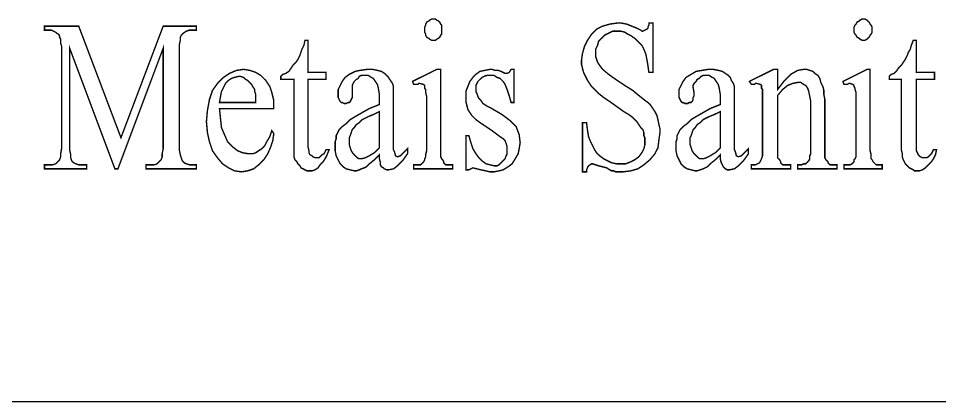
# Model space of a CAD drawing. Extents: x 336 to 4536, y -9214 to -3274.
# Drawn here: x 1893.2 to 2170.2, y -8488.6 to -8373.3 of the extents above; entities that cross this region are included whole.
import ezdxf

# ---------------------------------------------------------------- set-up
doc = ezdxf.new("R2010")
doc.units = 0
doc.header["$LTSCALE"] = 40
doc.header["$MEASUREMENT"] = 0
doc.layers.add('FINA', color=7, linetype='CONTINUOUS')

msp = doc.modelspace()

# ---------------------------------------------------------------- linework, layer by layer
at = {"layer": 'FINA'}
msp.add_line((692.336, -8488.557), (4436.336, -8488.557), dxfattribs=at)
at = {"layer": 'FINA', "const_width": 0.42}
for points in [[(2018.061, -8373.488), (2017.457, -8373.488), (2016.852, -8373.79), (2016.55, -8374.092), (2015.945, -8374.395), (2015.643, -8374.999), (2015.643, -8375.301), (2015.341, -8375.906), (2015.341, -8376.813), (2015.341, -8377.418), (2015.643, -8378.023), (2015.643, -8378.325), (2015.945, -8378.929), (2016.55, -8379.232), (2016.852, -8379.534), (2017.457, -8379.836), (2018.061, -8379.836), (2018.666, -8379.836), (2018.968, -8379.534), (2019.573, -8379.232), (2019.875, -8378.929), (2020.178, -8378.325), (2020.48, -8378.023), (2020.48, -8377.418), (2020.48, -8376.813), (2020.48, -8375.906), (2020.48, -8375.301), (2020.178, -8374.999), (2019.875, -8374.395), (2019.573, -8374.092), (2018.968, -8373.79), (2018.666, -8373.488), (2018.061, -8373.488)], [(2083.968, -8374.697), (2082.758, -8374.697), (2082.758, -8375.301), (2082.456, -8375.906), (2082.456, -8376.209), (2082.154, -8376.511), (2080.945, -8377.115), (2080.642, -8377.115), (2080.34, -8376.813), (2079.735, -8376.511), (2079.131, -8376.209), (2077.619, -8375.604), (2076.108, -8374.999), (2074.596, -8374.697), (2073.084, -8374.697), (2070.968, -8374.999), (2068.852, -8375.604), (2067.038, -8376.511), (2065.526, -8378.023), (2064.317, -8379.836), (2063.41, -8381.65), (2062.805, -8383.767), (2062.503, -8385.883), (2062.503, -8387.092), (2062.805, -8388.302), (2063.108, -8389.511), (2063.712, -8390.72), (2064.317, -8391.929), (2064.922, -8392.836), (2065.526, -8393.743), (2066.433, -8394.65), (2067.642, -8395.86), (2069.154, -8397.069), (2070.968, -8398.278), (2073.084, -8399.79), (2075.2, -8401.301), (2076.712, -8402.208), (2077.921, -8403.116), (2078.526, -8403.72), (2079.131, -8404.324), (2079.735, -8405.231), (2080.34, -8406.139), (2080.945, -8406.743), (2081.247, -8407.651), (2081.247, -8408.557), (2081.55, -8409.162), (2081.55, -8410.069), (2081.55, -8411.278), (2081.247, -8412.488), (2080.642, -8413.697), (2079.735, -8414.906), (2078.526, -8415.813), (2077.317, -8416.418), (2075.805, -8417.022), (2074.293, -8417.022), (2073.084, -8417.022), (2071.573, -8416.72), (2070.363, -8416.115), (2069.154, -8415.511), (2067.945, -8414.604), (2067.038, -8413.697), (2066.433, -8412.79), (2065.828, -8411.58), (2065.224, -8410.371), (2064.62, -8408.86), (2064.317, -8407.046), (2064.015, -8404.627), (2062.805, -8404.627), (2062.805, -8419.441), (2064.015, -8419.441), (2064.015, -8418.836), (2064.317, -8418.232), (2064.317, -8417.929), (2064.62, -8417.627), (2065.526, -8417.022), (2065.828, -8417.022), (2066.736, -8417.324), (2067.642, -8417.627), (2068.852, -8417.929), (2070.061, -8418.232), (2070.968, -8418.836), (2071.573, -8419.138), (2072.177, -8419.138), (2072.782, -8419.441), (2073.689, -8419.441), (2074.293, -8419.441), (2074.898, -8419.441), (2077.317, -8419.138), (2079.433, -8418.534), (2081.247, -8417.324), (2083.061, -8415.813), (2084.573, -8413.999), (2085.48, -8412.185), (2085.782, -8409.766), (2086.084, -8407.651), (2086.084, -8406.441), (2085.782, -8405.231), (2085.48, -8403.72), (2085.177, -8402.511), (2084.573, -8401.301), (2083.968, -8400.394), (2083.363, -8399.487), (2082.456, -8398.581), (2081.247, -8397.674), (2079.735, -8396.464), (2077.921, -8394.953), (2075.503, -8393.441), (2072.782, -8391.627), (2070.665, -8390.116), (2068.852, -8388.604), (2067.945, -8387.394), (2067.34, -8386.487), (2067.038, -8385.581), (2066.736, -8384.673), (2066.736, -8383.767), (2066.736, -8382.557), (2067.34, -8381.348), (2067.642, -8380.139), (2068.55, -8379.232), (2069.456, -8378.325), (2070.665, -8377.72), (2071.875, -8377.115), (2073.084, -8377.115), (2074.293, -8377.115), (2075.503, -8377.418), (2076.41, -8378.023), (2077.619, -8378.627), (2078.828, -8379.534), (2079.735, -8380.441), (2080.642, -8381.348), (2081.247, -8382.557), (2081.852, -8384.069), (2082.154, -8385.581), (2082.456, -8387.394), (2082.758, -8389.511), (2083.968, -8389.511), (2083.968, -8374.697)], [(2147.153, -8373.488), (2146.851, -8373.488), (2146.247, -8373.79), (2145.945, -8374.092), (2145.34, -8374.395), (2145.037, -8374.999), (2144.735, -8375.301), (2144.433, -8375.906), (2144.433, -8376.813), (2144.433, -8377.418), (2144.735, -8378.023), (2145.037, -8378.325), (2145.34, -8378.929), (2145.945, -8379.232), (2146.247, -8379.534), (2146.851, -8379.836), (2147.153, -8379.836), (2147.758, -8379.836), (2148.363, -8379.534), (2148.665, -8379.232), (2148.968, -8378.929), (2149.27, -8378.325), (2149.572, -8378.023), (2149.875, -8377.418), (2149.875, -8376.813), (2149.875, -8375.906), (2149.572, -8375.301), (2149.27, -8374.999), (2148.968, -8374.395), (2148.665, -8374.092), (2148.363, -8373.79), (2147.758, -8373.488), (2147.153, -8373.488)], [(1922.225, -8418.534), (1923.131, -8418.534), (1936.736, -8382.255), (1936.736, -8410.976), (1936.736, -8412.488), (1936.434, -8413.999), (1936.434, -8414.906), (1936.131, -8415.813), (1935.527, -8416.418), (1934.922, -8417.022), (1934.015, -8417.324), (1932.806, -8417.324), (1931.597, -8417.324), (1931.597, -8418.534), (1946.713, -8418.534), (1946.713, -8417.324), (1945.503, -8417.324), (1944.597, -8417.324), (1943.69, -8417.022), (1943.085, -8416.72), (1942.48, -8416.115), (1942.178, -8415.209), (1941.876, -8414.301), (1941.573, -8412.79), (1941.573, -8410.976), (1941.573, -8383.162), (1941.573, -8381.348), (1941.876, -8379.836), (1941.876, -8378.929), (1942.178, -8378.325), (1942.783, -8377.72), (1943.69, -8377.115), (1944.597, -8376.813), (1945.503, -8376.813), (1946.713, -8376.813), (1946.713, -8375.604), (1936.736, -8375.604), (1924.039, -8409.162), (1911.341, -8375.604), (1901.062, -8375.604), (1901.062, -8376.813), (1902.271, -8376.813), (1903.178, -8376.813), (1903.783, -8377.115), (1904.388, -8377.418), (1904.69, -8377.72), (1905.294, -8378.023), (1905.597, -8378.627), (1905.597, -8378.929), (1905.899, -8379.534), (1905.899, -8380.744), (1906.201, -8381.65), (1906.201, -8383.162), (1906.201, -8410.976), (1906.201, -8412.488), (1905.899, -8413.999), (1905.899, -8414.906), (1905.597, -8415.813), (1904.992, -8416.418), (1904.388, -8417.022), (1903.48, -8417.324), (1902.574, -8417.324), (1901.062, -8417.324), (1901.062, -8418.534), (1913.76, -8418.534), (1913.76, -8417.324), (1912.248, -8417.324), (1911.341, -8417.324), (1910.434, -8417.022), (1909.829, -8416.72), (1909.225, -8416.115), (1908.923, -8415.209), (1908.923, -8414.301), (1908.62, -8412.79), (1908.62, -8410.976), (1908.62, -8382.255), (1922.225, -8418.534)], [(1980.271, -8379.836), (1979.364, -8379.836), (1979.061, -8381.348), (1978.457, -8382.557), (1978.155, -8383.464), (1977.853, -8384.371), (1977.248, -8385.581), (1976.643, -8386.487), (1975.736, -8387.394), (1975.131, -8388.302), (1974.526, -8389.208), (1973.62, -8389.813), (1972.713, -8390.116), (1972.108, -8390.72), (1972.108, -8391.627), (1976.038, -8391.627), (1976.038, -8411.278), (1976.038, -8412.79), (1976.038, -8413.999), (1976.038, -8414.906), (1976.341, -8415.813), (1976.945, -8416.418), (1977.248, -8417.022), (1977.853, -8417.627), (1978.155, -8418.232), (1978.759, -8418.534), (1979.364, -8418.836), (1979.968, -8419.138), (1980.573, -8419.138), (1981.48, -8419.138), (1982.387, -8418.836), (1983.294, -8418.232), (1983.899, -8417.324), (1984.805, -8416.418), (1985.41, -8415.511), (1986.015, -8414.301), (1986.62, -8412.79), (1985.713, -8412.79), (1985.41, -8413.394), (1985.108, -8413.999), (1984.503, -8414.301), (1984.201, -8414.604), (1983.899, -8414.906), (1983.596, -8415.209), (1982.992, -8415.209), (1982.69, -8415.209), (1982.387, -8415.209), (1981.782, -8414.906), (1981.48, -8414.604), (1980.876, -8414.301), (1980.573, -8413.697), (1980.573, -8413.092), (1980.271, -8411.883), (1980.271, -8410.674), (1980.271, -8391.627), (1985.713, -8391.627), (1985.713, -8389.511), (1980.271, -8389.511), (1980.271, -8379.836)], [(2163.177, -8379.836), (2162.27, -8379.836), (2161.665, -8381.348), (2161.363, -8382.557), (2160.758, -8383.464), (2160.456, -8384.371), (2159.851, -8385.581), (2159.247, -8386.487), (2158.642, -8387.394), (2157.735, -8388.302), (2157.13, -8389.208), (2156.526, -8389.813), (2155.619, -8390.116), (2155.014, -8390.72), (2155.014, -8391.627), (2158.642, -8391.627), (2158.642, -8411.278), (2158.642, -8412.79), (2158.944, -8413.999), (2158.944, -8414.906), (2159.247, -8415.813), (2159.549, -8416.418), (2159.851, -8417.022), (2160.456, -8417.627), (2161.061, -8418.232), (2161.665, -8418.534), (2162.27, -8418.836), (2162.572, -8419.138), (2163.177, -8419.138), (2164.084, -8419.138), (2164.991, -8418.836), (2165.898, -8418.232), (2166.805, -8417.324), (2167.712, -8416.418), (2168.316, -8415.511), (2168.921, -8414.301), (2169.223, -8412.79), (2168.316, -8412.79), (2168.014, -8413.394), (2167.712, -8413.999), (2167.41, -8414.301), (2167.107, -8414.604), (2166.805, -8414.906), (2166.2, -8415.209), (2165.898, -8415.209), (2165.293, -8415.209), (2164.991, -8415.209), (2164.386, -8414.906), (2164.084, -8414.604), (2163.782, -8414.301), (2163.479, -8413.697), (2163.177, -8413.092), (2163.177, -8411.883), (2163.177, -8410.674), (2163.177, -8391.627), (2168.619, -8391.627), (2168.619, -8389.511), (2163.177, -8389.511), (2163.177, -8379.836)], [(1953.666, -8400.394), (1969.992, -8400.394), (1969.992, -8397.976), (1969.387, -8395.557), (1968.783, -8393.743), (1967.573, -8391.929), (1966.062, -8390.418), (1964.55, -8389.511), (1962.736, -8388.906), (1960.922, -8388.604), (1958.806, -8388.906), (1956.69, -8389.813), (1954.875, -8391.023), (1953.062, -8392.836), (1951.55, -8394.953), (1950.643, -8397.674), (1950.038, -8400.999), (1949.736, -8404.324), (1950.038, -8407.651), (1950.643, -8410.371), (1951.55, -8413.092), (1953.062, -8415.209), (1954.573, -8417.022), (1956.387, -8418.232), (1958.201, -8419.138), (1960.318, -8419.441), (1962.131, -8419.138), (1963.946, -8418.534), (1965.457, -8417.324), (1966.968, -8415.813), (1968.178, -8413.999), (1969.085, -8411.883), (1969.689, -8410.069), (1969.992, -8407.953), (1969.387, -8407.046), (1968.783, -8408.86), (1967.875, -8410.371), (1967.271, -8411.58), (1966.364, -8412.488), (1965.457, -8413.092), (1964.55, -8413.697), (1963.643, -8413.999), (1962.434, -8413.999), (1960.62, -8413.697), (1959.108, -8413.092), (1957.596, -8411.883), (1956.085, -8410.371), (1955.178, -8408.255), (1954.271, -8406.139), (1953.969, -8403.418), (1953.666, -8400.394)], [(2001.736, -8414.301), (2001.736, -8415.511), (2002.038, -8416.72), (2002.038, -8417.324), (2002.34, -8417.929), (2002.945, -8418.232), (2003.248, -8418.534), (2003.852, -8418.836), (2004.457, -8418.836), (2005.968, -8418.534), (2007.178, -8417.627), (2008.689, -8416.115), (2010.201, -8413.999), (2010.201, -8412.488), (2009.294, -8413.394), (2008.689, -8413.999), (2008.387, -8414.301), (2008.085, -8414.604), (2007.178, -8414.906), (2006.573, -8414.604), (2006.271, -8413.394), (2005.968, -8412.79), (2005.968, -8411.58), (2005.968, -8410.069), (2005.968, -8408.255), (2005.968, -8398.581), (2005.968, -8396.766), (2005.968, -8394.953), (2005.968, -8393.743), (2005.666, -8392.836), (2005.061, -8391.929), (2004.457, -8391.023), (2003.852, -8390.418), (2003.248, -8389.813), (2002.34, -8389.208), (2001.131, -8388.906), (1999.62, -8388.604), (1998.108, -8388.604), (1995.992, -8388.906), (1994.48, -8389.208), (1992.666, -8390.116), (1991.457, -8391.023), (1990.55, -8392.231), (1989.945, -8393.441), (1989.34, -8394.65), (1989.34, -8395.86), (1989.34, -8396.464), (1989.34, -8397.069), (1989.643, -8397.674), (1989.945, -8398.278), (1990.248, -8398.581), (1990.55, -8398.581), (1991.154, -8398.883), (1991.457, -8398.883), (1991.759, -8398.883), (1992.363, -8398.581), (1992.666, -8398.581), (1992.968, -8398.278), (1993.271, -8397.674), (1993.573, -8397.069), (1993.573, -8396.464), (1993.573, -8395.86), (1993.573, -8394.046), (1993.573, -8393.441), (1993.875, -8392.836), (1994.178, -8392.231), (1994.783, -8391.627), (1995.387, -8391.325), (1995.69, -8390.72), (1996.294, -8390.418), (1997.201, -8390.418), (1998.41, -8390.418), (1999.317, -8391.023), (1999.922, -8391.325), (2000.527, -8392.231), (2001.131, -8393.139), (2001.433, -8394.348), (2001.736, -8396.162), (2001.736, -8397.976), (2001.736, -8399.185), (1998.713, -8400.394), (1996.596, -8401.604), (1994.48, -8402.813), (1992.968, -8403.72), (1991.759, -8404.929), (1990.55, -8405.836), (1989.643, -8406.743), (1989.038, -8407.953), (1988.736, -8408.557), (1988.736, -8409.464), (1988.434, -8410.371), (1988.434, -8411.58), (1988.434, -8413.092), (1988.736, -8414.604), (1989.34, -8415.813), (1989.945, -8417.022), (1990.852, -8417.929), (1991.759, -8418.534), (1992.968, -8418.836), (1994.178, -8419.138), (1994.783, -8419.138), (1995.69, -8418.836), (1996.294, -8418.534), (1997.201, -8418.232), (1997.806, -8417.929), (1998.713, -8417.022), (2000.224, -8415.813), (2001.736, -8414.301)], [(2020.178, -8388.604), (2018.968, -8388.604), (2011.712, -8392.231), (2012.015, -8393.139), (2012.62, -8393.139), (2013.224, -8393.139), (2013.527, -8392.836), (2013.829, -8392.836), (2015.038, -8393.139), (2015.341, -8393.441), (2015.341, -8393.743), (2015.341, -8394.348), (2015.643, -8394.65), (2015.643, -8395.557), (2015.945, -8396.766), (2015.945, -8398.581), (2015.945, -8400.697), (2015.945, -8411.883), (2015.945, -8413.092), (2015.643, -8414.301), (2015.643, -8414.906), (2015.341, -8415.511), (2015.341, -8415.813), (2015.038, -8416.418), (2014.736, -8416.72), (2014.433, -8417.022), (2014.131, -8417.324), (2013.527, -8417.324), (2012.922, -8417.324), (2012.015, -8417.324), (2012.015, -8418.534), (2023.805, -8418.534), (2023.805, -8417.324), (2022.899, -8417.324), (2022.294, -8417.324), (2021.689, -8417.324), (2021.387, -8417.022), (2021.084, -8416.72), (2021.084, -8416.418), (2020.782, -8415.813), (2020.48, -8415.511), (2020.178, -8414.906), (2020.178, -8414.301), (2020.178, -8413.092), (2020.178, -8411.883), (2020.178, -8388.604)], [(2042.247, -8388.604), (2041.34, -8388.604), (2040.735, -8389.511), (2040.131, -8389.813), (2039.829, -8389.813), (2039.526, -8389.813), (2038.922, -8389.511), (2038.317, -8389.208), (2037.41, -8388.906), (2036.503, -8388.906), (2035.596, -8388.604), (2034.992, -8388.604), (2033.48, -8388.906), (2031.968, -8389.208), (2030.759, -8390.116), (2029.852, -8391.023), (2028.945, -8392.231), (2028.34, -8393.743), (2027.736, -8395.255), (2027.736, -8397.069), (2027.736, -8398.278), (2028.038, -8399.487), (2028.34, -8400.697), (2028.945, -8401.604), (2029.55, -8402.511), (2030.759, -8403.72), (2031.968, -8404.627), (2033.782, -8405.836), (2035.596, -8407.046), (2036.805, -8407.953), (2038.015, -8408.86), (2038.922, -8409.464), (2039.526, -8410.069), (2039.829, -8410.976), (2040.131, -8411.883), (2040.131, -8413.092), (2040.131, -8413.999), (2039.829, -8414.604), (2039.526, -8415.511), (2038.922, -8416.115), (2038.317, -8416.72), (2037.712, -8417.324), (2037.108, -8417.627), (2036.2, -8417.627), (2034.992, -8417.324), (2033.782, -8417.022), (2032.573, -8416.115), (2031.666, -8415.209), (2030.759, -8413.999), (2029.852, -8412.488), (2029.247, -8410.674), (2028.642, -8408.557), (2027.736, -8408.557), (2027.736, -8418.836), (2028.642, -8418.836), (2029.852, -8418.232), (2031.061, -8418.534), (2032.271, -8418.836), (2033.782, -8419.138), (2034.992, -8419.441), (2036.2, -8419.441), (2037.712, -8419.138), (2038.922, -8418.836), (2040.433, -8417.929), (2041.643, -8417.022), (2042.55, -8415.511), (2043.456, -8413.999), (2043.759, -8412.488), (2044.061, -8410.674), (2043.759, -8408.255), (2042.852, -8405.836), (2041.038, -8404.022), (2038.619, -8402.208), (2034.992, -8400.092), (2033.782, -8399.487), (2032.875, -8398.883), (2032.271, -8397.976), (2031.666, -8397.371), (2031.363, -8396.766), (2031.061, -8395.86), (2030.759, -8395.255), (2030.759, -8394.348), (2030.759, -8393.441), (2031.061, -8392.836), (2031.363, -8392.231), (2031.968, -8391.627), (2032.573, -8391.023), (2033.177, -8390.72), (2034.085, -8390.418), (2034.992, -8390.418), (2036.2, -8390.418), (2037.108, -8391.023), (2038.015, -8391.325), (2038.922, -8392.231), (2039.526, -8393.139), (2040.131, -8394.65), (2040.735, -8396.464), (2041.34, -8398.581), (2042.247, -8398.581), (2042.247, -8388.604)], [(2104.224, -8414.301), (2104.224, -8415.511), (2104.526, -8416.72), (2104.828, -8417.324), (2105.13, -8417.929), (2105.433, -8418.232), (2105.735, -8418.534), (2106.34, -8418.836), (2106.945, -8418.836), (2108.456, -8418.534), (2109.665, -8417.627), (2111.177, -8416.115), (2112.689, -8413.999), (2112.689, -8412.488), (2111.782, -8413.394), (2111.177, -8413.999), (2110.875, -8414.301), (2110.573, -8414.604), (2109.665, -8414.906), (2109.061, -8414.604), (2108.758, -8413.394), (2108.456, -8412.79), (2108.456, -8411.58), (2108.456, -8410.069), (2108.456, -8408.255), (2108.456, -8398.581), (2108.456, -8396.766), (2108.456, -8394.953), (2108.456, -8393.743), (2108.154, -8392.836), (2107.549, -8391.929), (2107.247, -8391.023), (2106.642, -8390.418), (2105.735, -8389.813), (2104.828, -8389.208), (2103.619, -8388.906), (2102.107, -8388.604), (2100.595, -8388.604), (2098.782, -8388.906), (2096.968, -8389.208), (2095.456, -8390.116), (2093.945, -8391.023), (2093.038, -8392.231), (2092.433, -8393.441), (2091.828, -8394.65), (2091.828, -8395.86), (2091.828, -8396.464), (2091.828, -8397.069), (2092.131, -8397.674), (2092.433, -8398.278), (2092.735, -8398.581), (2093.038, -8398.581), (2093.643, -8398.883), (2093.945, -8398.883), (2094.549, -8398.883), (2094.852, -8398.581), (2095.456, -8398.581), (2095.758, -8398.278), (2096.061, -8397.674), (2096.061, -8397.069), (2096.363, -8396.464), (2096.363, -8395.86), (2096.061, -8394.046), (2096.061, -8393.441), (2096.363, -8392.836), (2096.968, -8392.231), (2097.27, -8391.627), (2097.875, -8391.325), (2098.48, -8390.72), (2099.084, -8390.418), (2099.689, -8390.418), (2100.898, -8390.418), (2101.805, -8391.023), (2102.41, -8391.325), (2103.015, -8392.231), (2103.619, -8393.139), (2103.921, -8394.348), (2104.224, -8396.162), (2104.224, -8397.976), (2104.224, -8399.185), (2101.201, -8400.394), (2099.084, -8401.604), (2096.968, -8402.813), (2095.456, -8403.72), (2094.247, -8404.929), (2093.038, -8405.836), (2092.131, -8406.743), (2091.526, -8407.953), (2091.224, -8408.557), (2091.224, -8409.464), (2090.921, -8410.371), (2090.921, -8411.58), (2090.921, -8413.092), (2091.224, -8414.604), (2091.828, -8415.813), (2092.433, -8417.022), (2093.34, -8417.929), (2094.247, -8418.534), (2095.456, -8418.836), (2096.666, -8419.138), (2097.27, -8419.138), (2098.177, -8418.836), (2099.084, -8418.534), (2099.689, -8418.232), (2100.293, -8417.929), (2101.201, -8417.022), (2102.712, -8415.813), (2104.224, -8414.301)], [(2121.456, -8394.65), (2121.456, -8388.604), (2120.247, -8388.604), (2112.991, -8392.231), (2113.596, -8393.139), (2113.898, -8393.139), (2114.503, -8393.139), (2114.805, -8392.836), (2115.107, -8392.836), (2116.317, -8393.139), (2116.619, -8393.441), (2116.619, -8393.743), (2116.619, -8394.348), (2116.921, -8394.65), (2116.921, -8395.557), (2116.921, -8397.069), (2116.921, -8398.883), (2116.921, -8400.999), (2116.921, -8411.883), (2116.921, -8413.394), (2116.921, -8414.604), (2116.619, -8415.511), (2116.317, -8416.115), (2116.015, -8416.72), (2115.41, -8417.022), (2114.805, -8417.324), (2114.201, -8417.324), (2113.596, -8417.324), (2113.596, -8418.534), (2125.386, -8418.534), (2125.386, -8417.324), (2124.479, -8417.324), (2123.573, -8417.324), (2122.968, -8417.324), (2122.665, -8417.022), (2122.363, -8416.72), (2122.363, -8416.418), (2122.061, -8415.813), (2121.758, -8415.511), (2121.456, -8415.209), (2121.456, -8414.301), (2121.456, -8413.394), (2121.456, -8411.883), (2121.456, -8396.464), (2122.968, -8394.65), (2124.479, -8393.441), (2125.991, -8392.836), (2127.503, -8392.534), (2128.41, -8392.534), (2129.316, -8393.139), (2129.921, -8393.441), (2130.526, -8394.348), (2130.828, -8395.255), (2131.131, -8396.766), (2131.433, -8398.278), (2131.433, -8400.092), (2131.433, -8411.883), (2131.433, -8413.092), (2131.433, -8413.999), (2131.131, -8414.604), (2131.131, -8414.906), (2131.131, -8415.511), (2130.828, -8416.115), (2130.526, -8416.418), (2130.223, -8416.72), (2129.921, -8417.022), (2129.316, -8417.022), (2128.712, -8417.324), (2127.805, -8417.324), (2127.503, -8417.324), (2127.503, -8418.534), (2139.293, -8418.534), (2139.293, -8417.324), (2138.386, -8417.324), (2137.782, -8417.324), (2137.177, -8417.324), (2136.875, -8417.022), (2136.572, -8416.72), (2136.572, -8416.418), (2136.27, -8416.115), (2135.968, -8415.813), (2135.665, -8415.209), (2135.665, -8414.301), (2135.665, -8413.092), (2135.665, -8411.883), (2135.665, -8399.487), (2135.665, -8397.674), (2135.363, -8396.162), (2135.363, -8394.953), (2135.06, -8393.743), (2134.456, -8392.534), (2134.154, -8391.325), (2133.549, -8390.418), (2132.642, -8389.813), (2132.037, -8389.208), (2131.131, -8388.906), (2130.223, -8388.604), (2129.316, -8388.604), (2127.503, -8388.906), (2125.386, -8390.116), (2123.573, -8391.929), (2121.456, -8394.65)], [(2149.27, -8388.604), (2148.363, -8388.604), (2141.107, -8392.231), (2141.409, -8393.139), (2142.014, -8393.139), (2142.316, -8393.139), (2142.921, -8392.836), (2143.223, -8392.836), (2144.13, -8393.139), (2144.433, -8393.441), (2144.433, -8393.743), (2144.735, -8394.348), (2144.735, -8394.65), (2145.037, -8395.557), (2145.037, -8396.766), (2145.037, -8398.581), (2145.037, -8400.697), (2145.037, -8411.883), (2145.037, -8413.092), (2145.037, -8414.301), (2145.037, -8414.906), (2144.735, -8415.511), (2144.433, -8415.813), (2144.433, -8416.418), (2144.13, -8416.72), (2143.828, -8417.022), (2143.223, -8417.324), (2142.921, -8417.324), (2142.316, -8417.324), (2141.409, -8417.324), (2141.409, -8418.534), (2152.898, -8418.534), (2152.898, -8417.324), (2151.991, -8417.324), (2151.386, -8417.324), (2151.084, -8417.324), (2150.782, -8417.022), (2150.48, -8416.72), (2150.177, -8416.418), (2149.875, -8415.813), (2149.572, -8415.511), (2149.572, -8414.906), (2149.572, -8414.301), (2149.27, -8413.092), (2149.27, -8411.883), (2149.27, -8388.604)], [(1953.666, -8398.581), (1953.969, -8396.766), (1954.271, -8395.255), (1954.875, -8394.046), (1955.48, -8392.836), (1956.387, -8391.929), (1957.294, -8391.325), (1958.201, -8391.023), (1959.41, -8390.72), (1960.015, -8390.72), (1960.922, -8391.023), (1961.527, -8391.627), (1962.131, -8391.929), (1962.736, -8392.534), (1963.341, -8393.139), (1963.643, -8393.743), (1964.248, -8394.65), (1964.248, -8395.255), (1964.55, -8396.162), (1964.55, -8397.371), (1964.55, -8398.581), (1953.666, -8398.581)], [(2001.736, -8412.185), (2000.224, -8413.697), (1998.713, -8414.604), (1997.503, -8415.209), (1996.294, -8415.511), (1995.69, -8415.511), (1995.085, -8415.209), (1994.48, -8414.604), (1993.875, -8413.999), (1993.271, -8413.092), (1992.968, -8412.185), (1992.666, -8411.278), (1992.666, -8410.069), (1992.666, -8409.162), (1992.968, -8408.557), (1993.271, -8407.651), (1993.573, -8406.743), (1994.178, -8406.139), (1994.783, -8405.231), (1995.69, -8404.627), (1996.596, -8403.72), (1997.201, -8403.418), (1998.41, -8402.813), (1999.922, -8402.208), (2001.736, -8401.301), (2001.736, -8412.185)], [(2104.224, -8412.185), (2102.712, -8413.697), (2101.201, -8414.604), (2099.991, -8415.209), (2099.084, -8415.511), (2098.177, -8415.511), (2097.572, -8415.209), (2096.968, -8414.604), (2096.363, -8413.999), (2095.758, -8413.092), (2095.456, -8412.185), (2095.154, -8411.278), (2095.154, -8410.069), (2095.154, -8409.162), (2095.456, -8408.557), (2095.758, -8407.651), (2096.061, -8406.743), (2096.666, -8406.139), (2097.27, -8405.231), (2098.177, -8404.627), (2099.084, -8403.72), (2099.689, -8403.418), (2100.898, -8402.813), (2102.41, -8402.208), (2104.224, -8401.301), (2104.224, -8412.185)]]:
    msp.add_lwpolyline(points, dxfattribs=at)

doc.saveas('drawing.dxf')
